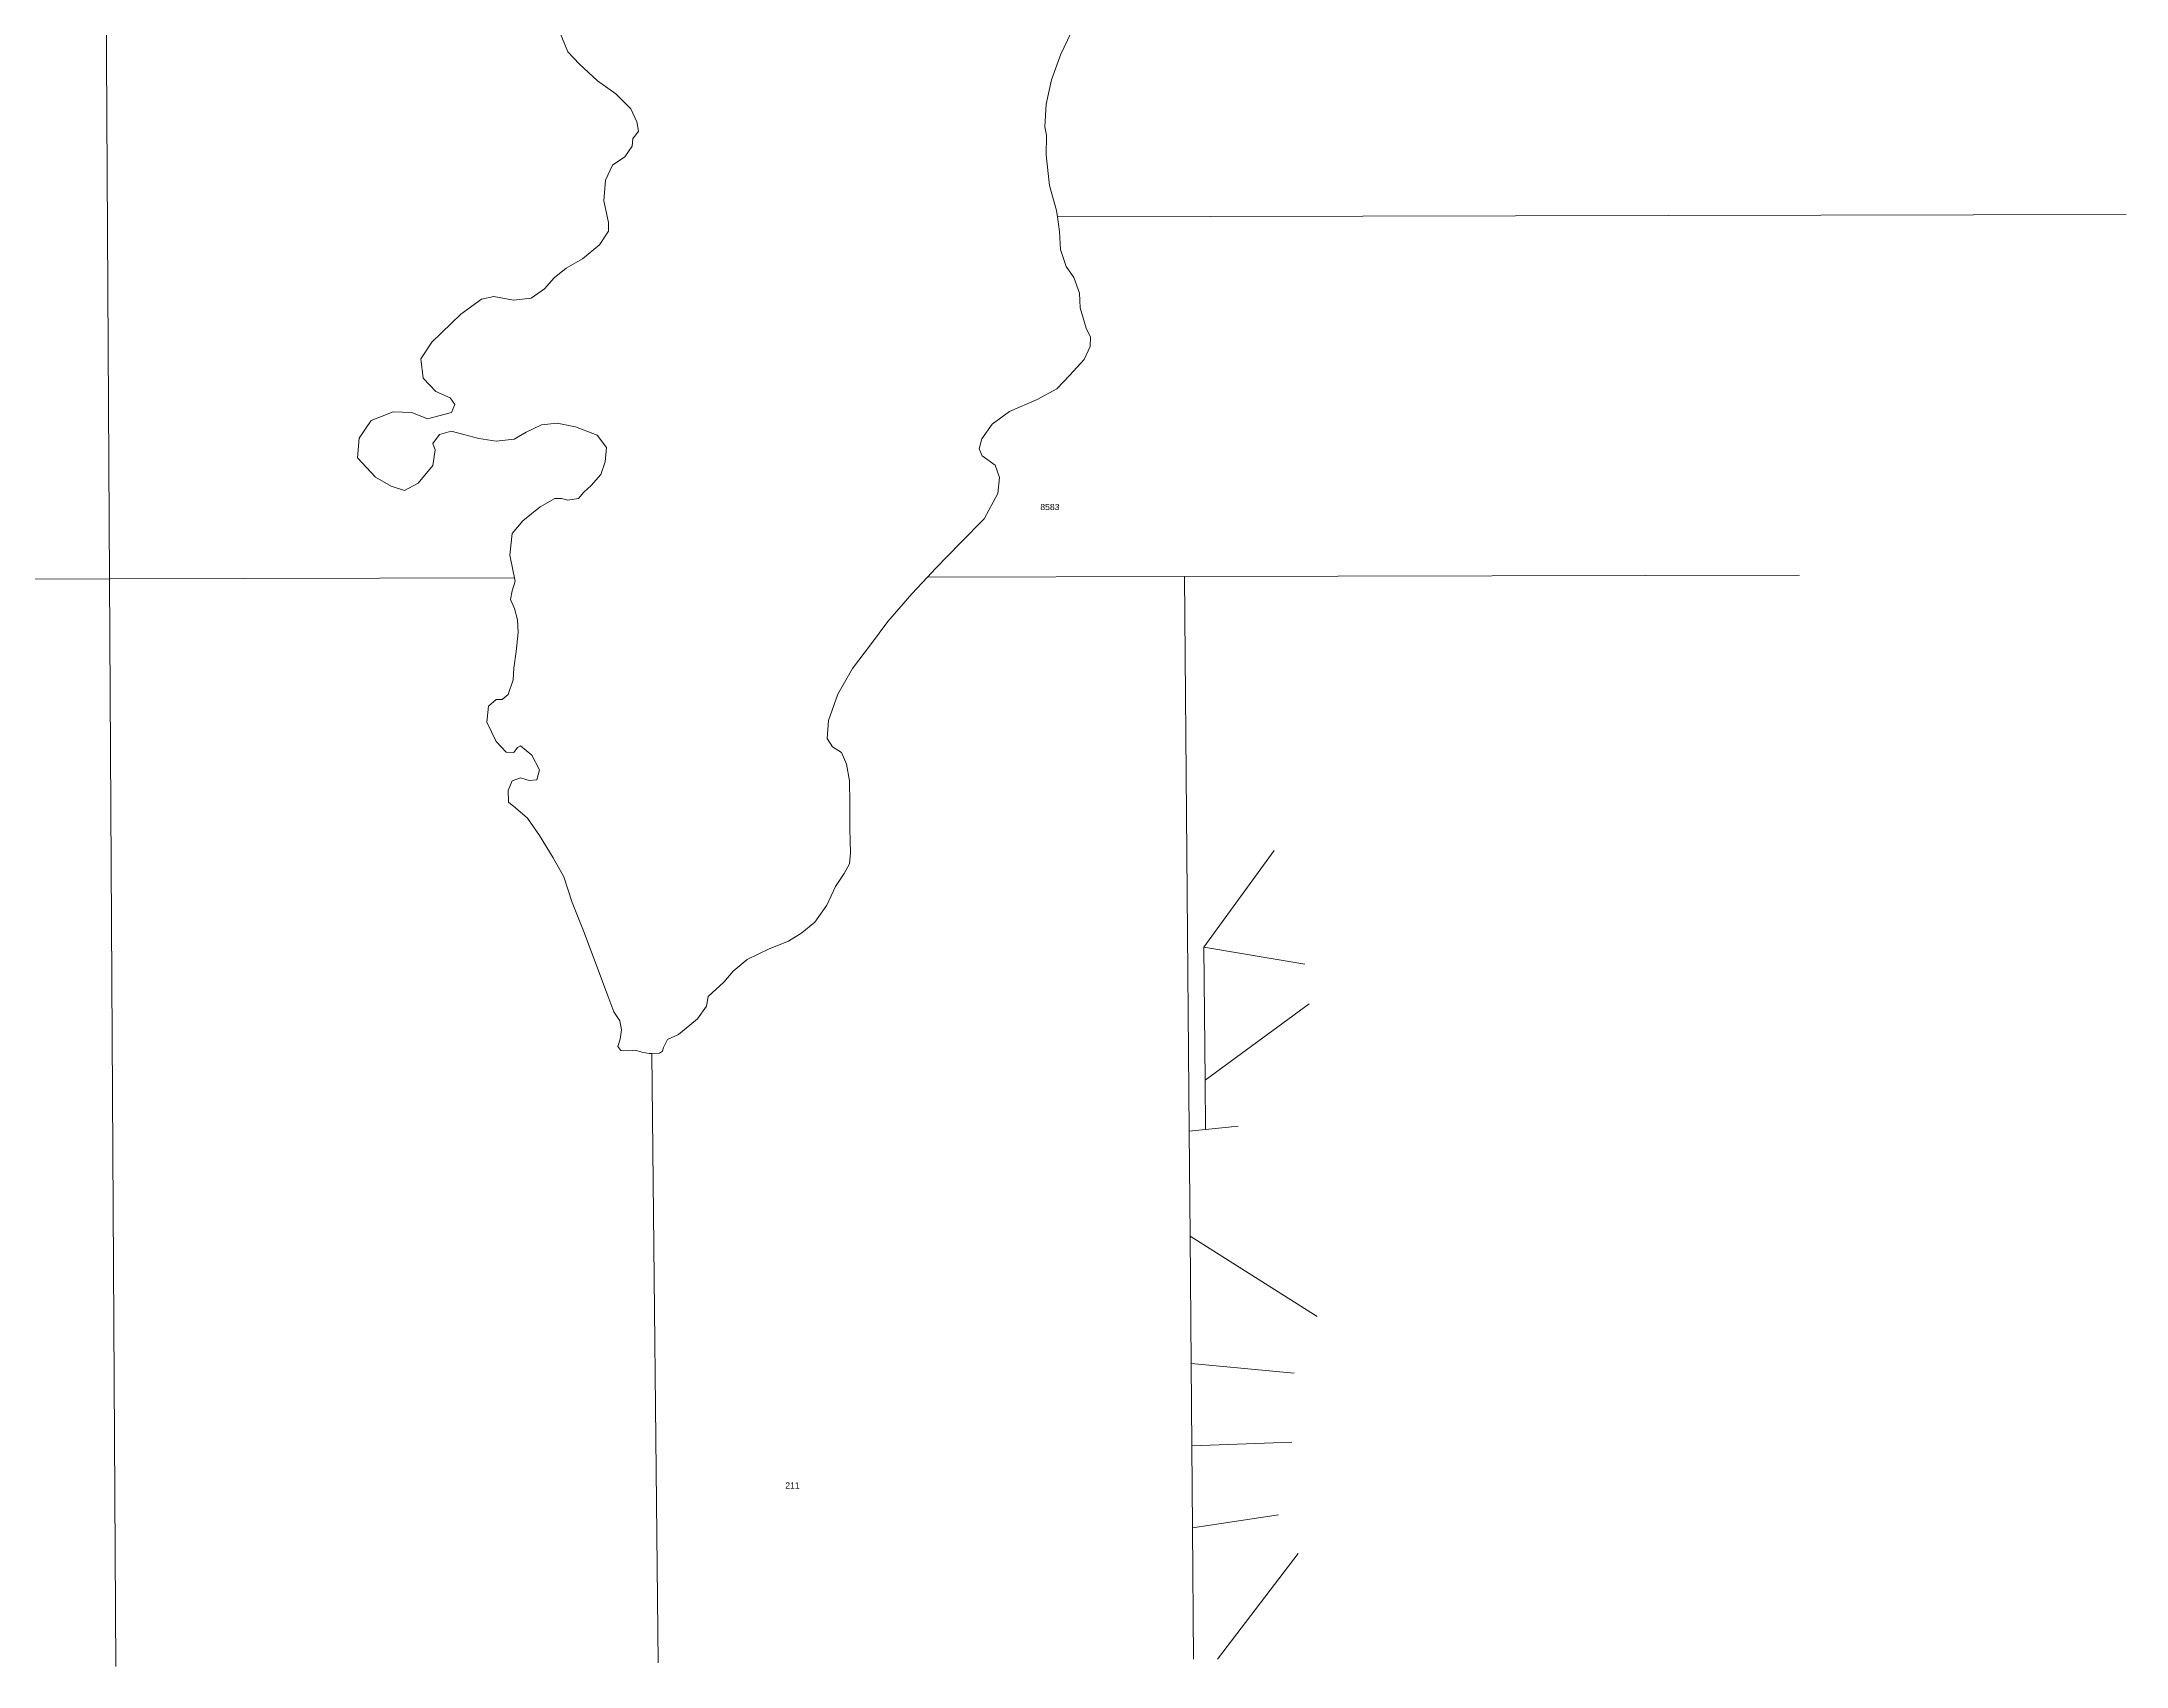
# Model space of a CAD drawing. Header units: feet. Extents: x 865220 to 2822444, y -2240498 to 975731.
# Drawn here: x 2819908 to 2822444, y 962992 to 964969 of the extents above; entities that cross this region are included whole.
import ezdxf
from ezdxf.enums import TextEntityAlignment as Align

# ---------------------------------------------------------------- set-up
doc = ezdxf.new("R2010")
doc.units = ezdxf.units.FT
doc.header["$LTSCALE"] = 0.015
doc.header["$MEASUREMENT"] = 0
doc.layers.add('Dakota County Addresses', color=7, linetype='Continuous')
doc.layers.add('Dakota County Parcels', color=7, linetype='Continuous')
doc.styles.add('Dimensions 100', font='arial.ttf')

# ---------------------------------------------------------------- blocks, each defined once
blk = doc.blocks.new('ACMAP_ANN_TEMPLATE_Dakota County Addresses')
at = {"layer": 'Dakota County Addresses', "style": 'Dimensions 100'}
blk.add_attdef('DakotaCountyAddress', text='', height=50, dxfattribs=at).set_placement((0, 0), align=Align.CENTER)

msp = doc.modelspace()

# ---------------------------------------------------------------- linework, layer by layer
at = {"layer": 'Dakota County Parcels', "lineweight": 5}
for p, q in [((2819990.3, 964315.1), (2819982.3, 965638.2)), ((2820548, 964956.6), (2820537.7, 964981.1)), ((2821163.9, 964987.7), (2821148, 964953.7)), ((2820562, 964941.5), (2820548, 964956.6)), ((2820584.2, 964921.3), (2820562, 964941.5)), ((2821148, 964953.7), (2821136.3, 964922.6)), ((2820606.5, 964905.3), (2820584.2, 964921.3)), ((2821136.3, 964922.6), (2821130, 964892.9)), ((2820624.6, 964887.3), (2820606.5, 964905.3)), ((2820631.8, 964871.5), (2820624.6, 964887.3)), ((2821130, 964892.9), (2821128.5, 964865.2)), ((2820634, 964860.1), (2820631.8, 964871.5)), ((2821128.5, 964865.2), (2821130.5, 964855)), ((2820617.2, 964828.9), (2820626.1, 964841.8)), ((2820626.1, 964841.8), (2820627, 964850.9)), ((2820627, 964850.9), (2820630.6, 964855.5)), ((2820630.6, 964855.5), (2820634, 964860.1)), ((2821130.5, 964855), (2821129.9, 964830.8)), ((2820593.9, 964800.3), (2820602.2, 964818.8)), ((2820602.2, 964818.8), (2820617.2, 964828.9)), ((2821129.9, 964830.8), (2821134.1, 964793.8)), ((2820591.9, 964775.2), (2820593.9, 964800.3)), ((2821134.1, 964793.8), (2821142.5, 964763.4)), ((2820597.6, 964748.7), (2820591.9, 964775.2)), ((2821142.5, 964763.4), (2821143.6, 964755.7)), ((2820586.4, 964721.7), (2820597.6, 964738.3)), ((2820597.6, 964738.3), (2820597.6, 964748.7)), ((2821143.6, 964755.7), (2822444.3, 964758.7)), ((2821143.6, 964755.7), (2821146.1, 964738)), ((2821146.1, 964738), (2821147.2, 964716.1)), ((2820565.6, 964704.8), (2820586.4, 964721.7)), ((2821147.2, 964716.1), (2821154.2, 964695.5)), ((2820531.3, 964681.6), (2820546, 964693.4)), ((2820546, 964693.4), (2820565.6, 964704.8)), ((2821154.2, 964695.5), (2821163.5, 964682.1)), ((2820443, 964655.7), (2820457.7, 964658.6)), ((2820457.7, 964658.6), (2820481.9, 964654.5)), ((2820503.3, 964656.9), (2820519.6, 964668.2)), ((2820519.6, 964668.2), (2820531.3, 964681.6)), ((2821163.5, 964682.1), (2821170.5, 964663)), ((2821170.5, 964663), (2821171.5, 964645.2)), ((2820382.3, 964603.2), (2820417.6, 964637.5)), ((2820417.6, 964637.5), (2820443, 964655.7)), ((2820481.9, 964654.5), (2820503.3, 964656.9)), ((2821171.5, 964645.2), (2821178.5, 964620.2)), ((2821178.5, 964620.2), (2821184.1, 964609.3)), ((2821184.1, 964609.3), (2821183.7, 964597.9)), ((2820369, 964582.8), (2820382.3, 964603.2)), ((2820371.7, 964559.4), (2820369, 964582.8)), ((2821183.7, 964597.9), (2821176.4, 964582)), ((2820387.2, 964543), (2820371.7, 964559.4)), ((2821158.6, 964563.2), (2821143.1, 964546.3)), ((2821176.4, 964582), (2821158.6, 964563.2)), ((2820404.8, 964535.3), (2820387.2, 964543)), ((2820410.4, 964527.4), (2820404.8, 964535.3)), ((2821119.1, 964533.3), (2821085.5, 964518.9)), ((2821143.1, 964546.3), (2821119.1, 964533.3)), ((2820293.9, 964486.6), (2820308.5, 964507.8)), ((2820308.5, 964507.8), (2820335.4, 964518.4)), ((2820335.4, 964518.4), (2820358.1, 964517.7)), ((2820358.1, 964517.7), (2820377.3, 964509.9)), ((2820377.3, 964509.9), (2820406.3, 964517.6)), ((2820406.3, 964517.6), (2820410.4, 964527.4)), ((2821085.5, 964518.9), (2821064.2, 964503.4)), ((2820292.1, 964462.3), (2820293.9, 964486.6)), ((2820391.9, 964490.9), (2820383.6, 964479.8)), ((2820405.9, 964495.1), (2820391.9, 964490.9)), ((2820421.3, 964490.9), (2820405.9, 964495.1)), ((2820439.7, 964485.9), (2820421.3, 964490.9)), ((2820460.6, 964482.8), (2820439.7, 964485.9)), ((2820482.6, 964485.2), (2820460.6, 964482.8)), ((2820497.3, 964493.9), (2820482.6, 964485.2)), ((2820516, 964502.5), (2820497.3, 964493.9)), ((2820534.9, 964504.5), (2820516, 964502.5)), ((2820557.4, 964500.4), (2820534.9, 964504.5)), ((2820583.6, 964489.9), (2820557.4, 964500.4)), ((2820594.8, 964475), (2820583.6, 964489.9)), ((2821051.7, 964485.4), (2821048.6, 964473.6)), ((2821064.2, 964503.4), (2821051.7, 964485.4)), ((2820313.9, 964438.8), (2820292.1, 964462.3)), ((2820383.6, 964479.8), (2820386.5, 964472.1)), ((2820386.5, 964472.1), (2820383.6, 964453.3)), ((2820588.2, 964442.4), (2820593.2, 964457.8)), ((2820593.2, 964457.8), (2820594.8, 964475)), ((2821048.6, 964473.6), (2821052.2, 964465)), ((2821052.2, 964465), (2821068, 964453.5)), ((2820333, 964427.9), (2820313.9, 964438.8)), ((2820365.8, 964431.6), (2820349.3, 964422.7)), ((2820383.6, 964453.3), (2820365.8, 964431.6)), ((2820576.2, 964429), (2820588.2, 964442.4)), ((2821068, 964453.5), (2821073.2, 964438.7)), ((2821073.2, 964438.7), (2821071.2, 964419)), ((2820349.3, 964422.7), (2820333, 964427.9)), ((2820514.3, 964403), (2820532.3, 964412.8)), ((2820532.3, 964412.8), (2820540.3, 964412.8)), ((2820540.3, 964412.8), (2820548, 964410.8)), ((2820548, 964410.8), (2820560.8, 964412.8)), ((2820560.8, 964412.8), (2820567.3, 964420.6)), ((2820567.3, 964420.6), (2820576.2, 964429)), ((2821071.2, 964419), (2821054.6, 964388.3)), ((2820480.2, 964370.6), (2820493.3, 964385.8)), ((2820493.3, 964385.8), (2820514.3, 964403)), ((2821054.6, 964388.3), (2821025.9, 964359)), ((2820477.4, 964344.2), (2820480.2, 964370.6)), ((2821025.9, 964359), (2820995.3, 964327.7)), ((2820481.6, 964324.3), (2820477.4, 964344.2)), ((2819990.3, 964315.1), (2820483.1, 964316.3)), ((2819998, 962991.9), (2819990.3, 964315.1)), ((2820480.1, 964300.5), (2820483.8, 964312.2)), ((2820483.1, 964316.3), (2820481.6, 964324.3)), ((2820483.8, 964312.2), (2820483.1, 964316.3)), ((2820985.6, 964317.4), (2820966.4, 964297.1)), ((2820995.3, 964327.7), (2820985.6, 964317.4)), ((2820985.6, 964317.4), (2821298.4, 964318.2)), ((2821298.4, 964318.2), (2822046.5, 964319.8)), ((2821298.4, 964318.2), (2821303.9, 963643.3)), ((2821304, 963643.3), (2821298.4, 964318.2)), ((2820478.1, 964290.1), (2820480.1, 964300.5)), ((2820483, 964279.1), (2820478.1, 964290.1)), ((2820486.8, 964265.2), (2820483, 964279.1)), ((2820966.4, 964297.1), (2820937.4, 964263.2)), ((2820487.6, 964249.9), (2820486.8, 964265.2)), ((2820937.4, 964263.2), (2820916.4, 964234.8)), ((2820485.1, 964226.8), (2820487.6, 964249.9)), ((2820916.4, 964234.8), (2820894.2, 964206.2)), ((2820481.5, 964192.3), (2820482.2, 964206.5)), ((2820482.2, 964206.5), (2820485.1, 964226.8)), ((2820894.2, 964206.2), (2820876.5, 964174.7)), ((2820475.5, 964174.5), (2820481.5, 964192.3)), ((2820449.3, 964141), (2820451.5, 964160.2)), ((2820451.5, 964160.2), (2820460.8, 964168.3)), ((2820460.8, 964168.3), (2820468.1, 964168.5)), ((2820468.1, 964168.5), (2820475.5, 964174.5)), ((2820876.5, 964174.7), (2820865.1, 964143)), ((2820460.6, 964117.1), (2820449.3, 964141)), ((2820865.1, 964143), (2820863.3, 964121.1)), ((2820472.8, 964104.5), (2820460.6, 964117.1)), ((2820482.2, 964103.9), (2820472.8, 964104.5)), ((2820486.7, 964109.8), (2820482.2, 964103.9)), ((2820490.4, 964112), (2820486.7, 964109.8)), ((2820504.3, 964100.7), (2820490.4, 964112)), ((2820513.4, 964083), (2820504.3, 964100.7)), ((2820863.3, 964121.1), (2820869.8, 964110.9)), ((2820869.8, 964110.9), (2820881, 964104)), ((2820881, 964104), (2820887.1, 964089.6)), ((2820510, 964070.5), (2820513.4, 964083)), ((2820887.1, 964089.6), (2820890.8, 964069.4)), ((2820475.3, 964057.5), (2820480.1, 964069.4)), ((2820475.6, 964043.5), (2820475.3, 964057.5)), ((2820480.1, 964069.4), (2820490.3, 964073.1)), ((2820490.3, 964073.1), (2820500.7, 964069.7)), ((2820500.7, 964069.7), (2820510, 964070.5)), ((2820890.8, 964069.4), (2820890.9, 964041.7)), ((2820484.1, 964036.7), (2820475.6, 964043.5)), ((2820498.9, 964024.1), (2820484.1, 964036.7)), ((2820513.6, 964003.1), (2820498.9, 964024.1)), ((2820890.9, 964041.7), (2820891, 964011)), ((2820530.1, 963975.7), (2820513.6, 964003.1)), ((2820891, 964011), (2820892, 963981.9)), ((2820543, 963952.8), (2820530.1, 963975.7)), ((2820892, 963981.9), (2820890.8, 963968.3)), ((2821322, 963867.2), (2821407.4, 963984.6)), ((2820553.2, 963921.3), (2820543, 963952.8)), ((2820884, 963956.5), (2820873.8, 963940.7)), ((2820890.8, 963968.3), (2820884, 963956.5)), ((2820873.8, 963940.7), (2820862.9, 963918.1)), ((2820566.9, 963887), (2820553.2, 963921.3)), ((2820848.3, 963897.3), (2820832.5, 963884.4)), ((2820862.9, 963918.1), (2820848.3, 963897.3)), ((2820583.7, 963842.9), (2820566.9, 963887)), ((2820816.3, 963874.5), (2820792.8, 963864.9)), ((2820832.5, 963884.4), (2820816.3, 963874.5)), ((2820766.1, 963851.9), (2820749.2, 963837.8)), ((2820792.8, 963864.9), (2820766.1, 963851.9)), ((2821322, 963867.2), (2821444.7, 963846.5)), ((2821323.3, 963705.2), (2821322, 963867.2)), ((2820596.5, 963807.7), (2820583.7, 963842.9)), ((2820737.7, 963824.5), (2820718.6, 963807.2)), ((2820749.2, 963837.8), (2820737.7, 963824.5)), ((2820603.7, 963788.3), (2820596.5, 963807.7)), ((2820718.6, 963807.2), (2820716.7, 963795.1)), ((2821323.3, 963705.2), (2821450, 963798.2)), ((2820611.3, 963777.5), (2820603.7, 963788.3)), ((2820613.4, 963766.5), (2820611.3, 963777.5)), ((2820705.8, 963779.8), (2820682.6, 963760.9)), ((2820716.7, 963795.1), (2820705.8, 963779.8)), ((2820608.6, 963746.2), (2820611.5, 963755.2)), ((2820612.6, 963741.2), (2820608.6, 963746.2)), ((2820611.5, 963755.2), (2820613.4, 963766.5)), ((2820669, 963754.6), (2820664.5, 963744.9)), ((2820682.6, 963760.9), (2820669, 963754.6)), ((2820622.1, 963740.9), (2820612.6, 963741.2)), ((2820630.2, 963741.6), (2820622.1, 963740.9)), ((2820637.8, 963739.4), (2820630.2, 963741.6)), ((2820646.7, 963737.8), (2820637.8, 963739.4)), ((2820650.3, 963737.8), (2820646.7, 963737.8)), ((2820659.3, 963738), (2820650.3, 963737.8)), ((2820657.8, 962996.1), (2820650.3, 963737.8)), ((2820663.1, 963740.6), (2820659.3, 963738)), ((2820664.5, 963744.9), (2820663.1, 963740.6)), ((2821323.8, 963645.2), (2821323.3, 963705.2)), ((2821304, 963643.3), (2821323.8, 963645.2)), ((2821323.8, 963645.2), (2821363.6, 963649.1)), ((2821305, 963515.3), (2821303.9, 963643.3)), ((2821303.9, 963643.3), (2821304, 963643.3)), ((2821306.3, 963360.3), (2821305, 963515.3)), ((2821305, 963515.3), (2821459.8, 963417.7)), ((2821305, 963515.3), (2821305, 963515.3)), ((2821306.3, 963360.3), (2821306.3, 963360.3)), ((2821307.1, 963260.4), (2821306.3, 963360.3)), ((2821306.3, 963360.3), (2821431.9, 963348.5)), ((2821307.1, 963260.4), (2821429, 963264.7)), ((2821307.1, 963260.4), (2821307.1, 963260.4)), ((2821307.9, 963160.4), (2821307.1, 963260.4)), ((2821308, 963160.4), (2821412.8, 963176.2)), ((2821309.3, 963000.8), (2821307.9, 963160.4)), ((2821307.9, 963160.4), (2821308, 963160.4)), ((2821338.5, 963000.6), (2821436.4, 963129.1))]:
    msp.add_line(p, q, dxfattribs=at)
msp.add_lwpolyline([(2818983.4, 964315), (2819270.4, 964315), (2819346.2, 964315), (2819990.3, 964315.1)], dxfattribs=at)

# ---------------------------------------------------------------- block references
at = {"layer": 'Dakota County Addresses', "lineweight": 5, "xscale": 0.15, "yscale": 0.15, "zscale": 0.15}
for p, values in [((2821134.5, 964398.9), {'DakotaCountyAddress': '8583'}), ((2820821.3, 963208.3), {'DakotaCountyAddress': '211'})]:
    msp.add_blockref('ACMAP_ANN_TEMPLATE_Dakota County Addresses', p, dxfattribs=at).add_auto_attribs(values)

doc.saveas('drawing.dxf')
